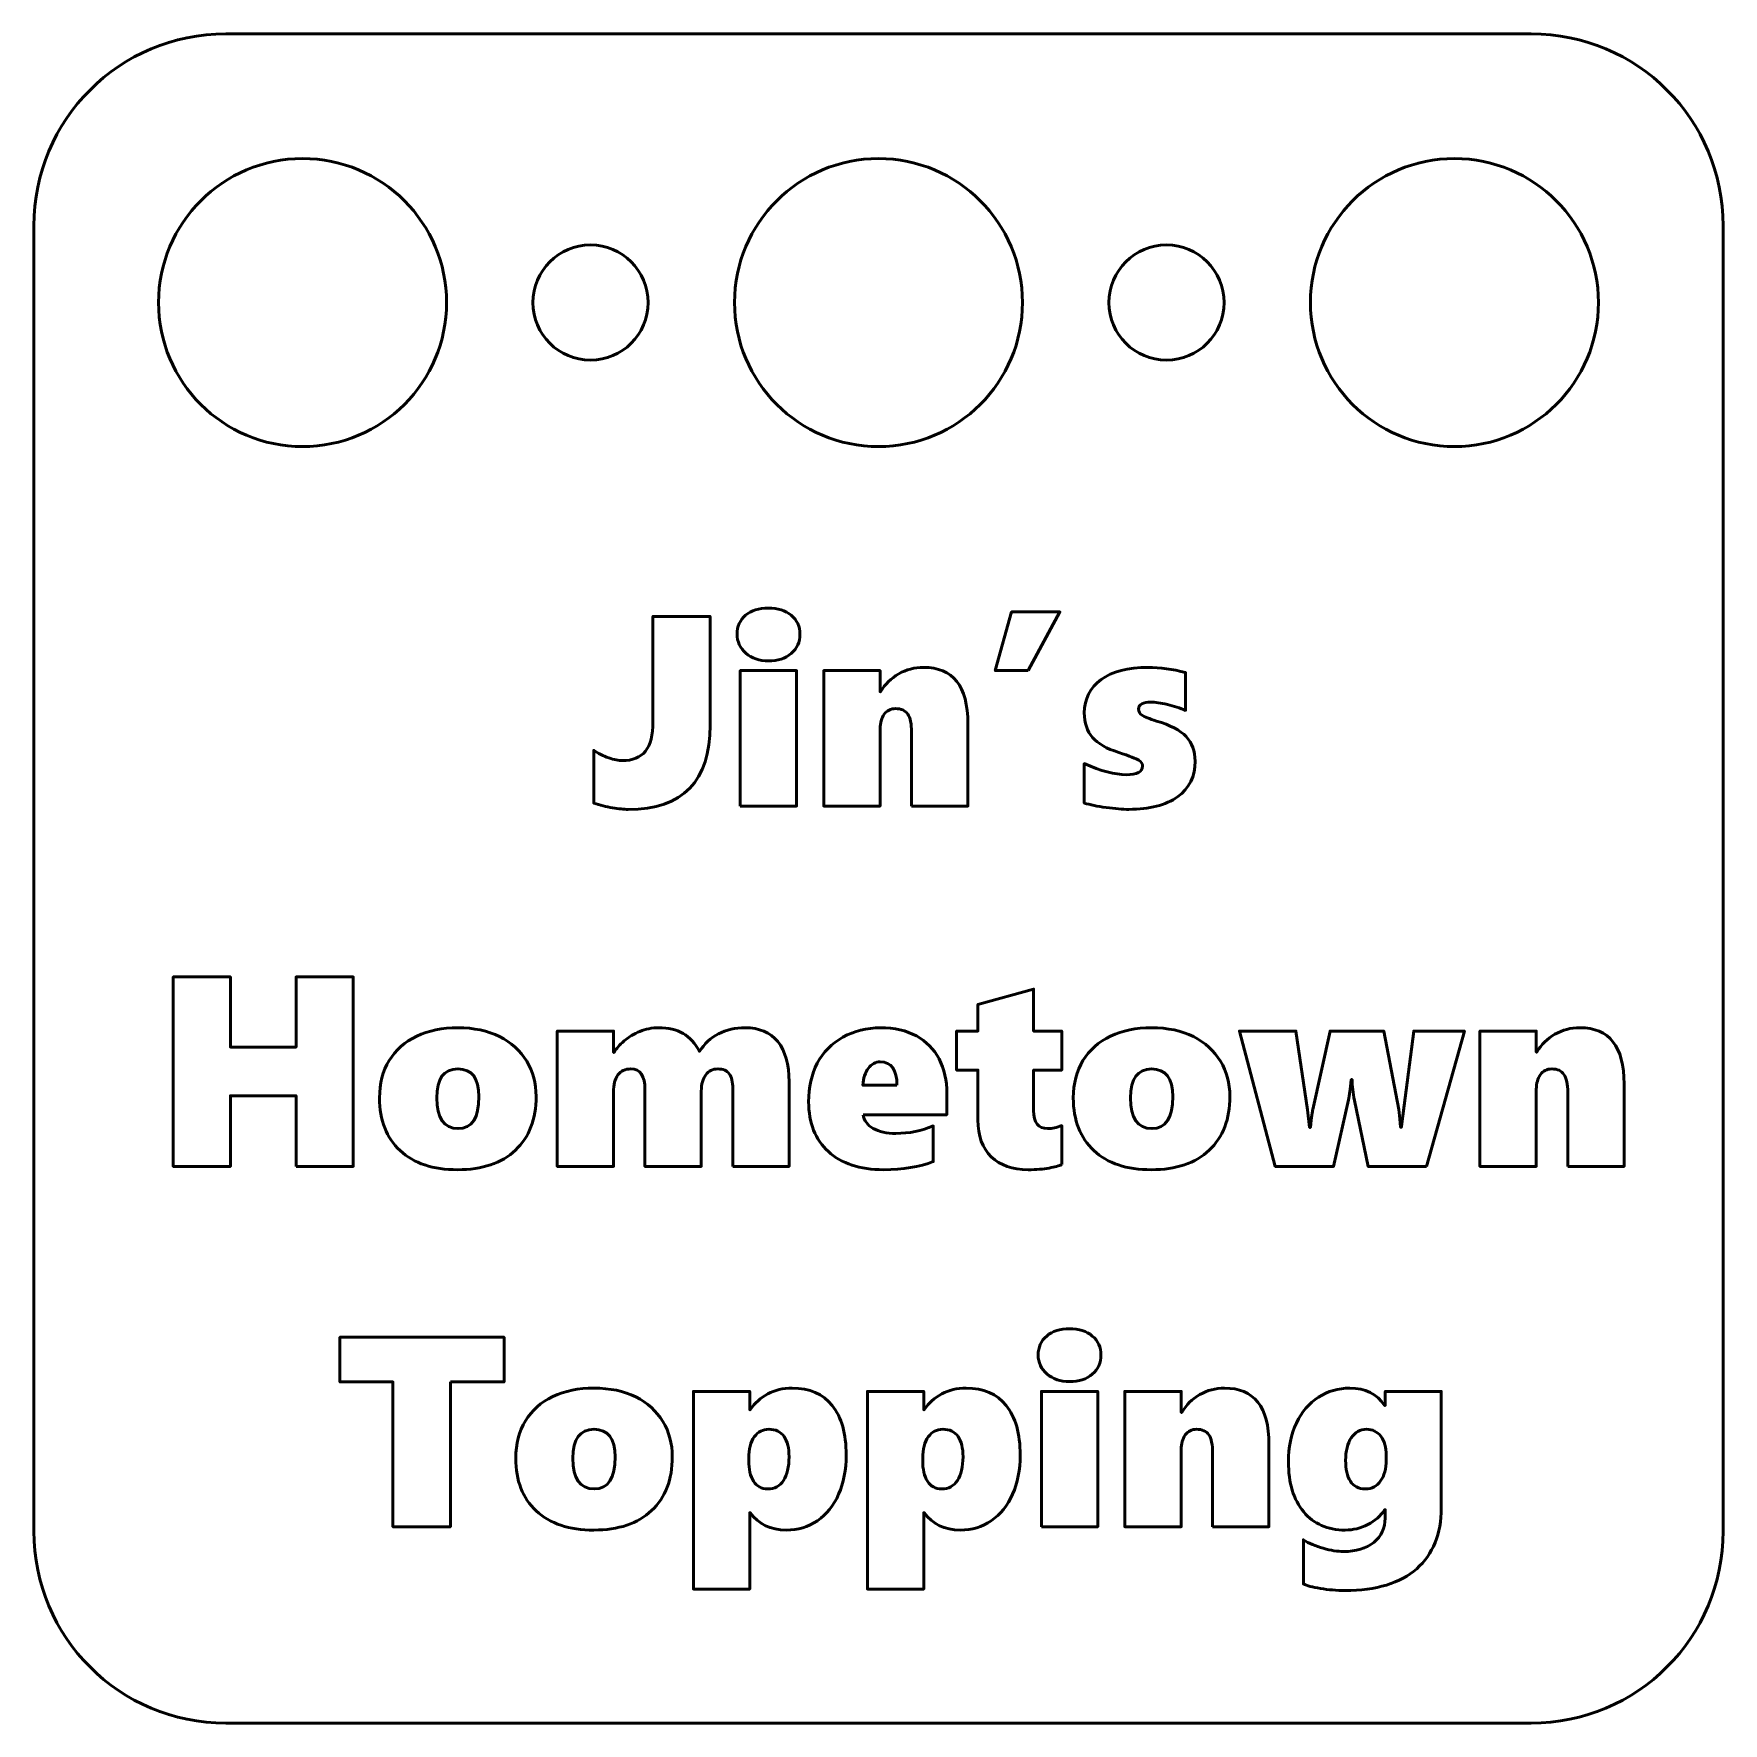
# Model space of a CAD drawing. Header units: centimetres. Extents: x -15.7 to 15.7, y -6.7 to 6.7.
# Drawn here: x 11.3 to 15.7, y -2.2 to 2.2 of the extents above; entities that cross this region are included whole.
import ezdxf

# ---------------------------------------------------------------- set-up
doc = ezdxf.new("R2010")
doc.units = ezdxf.units.CM
doc.header["$MEASUREMENT"] = 0
doc.layers.add('Layer 1', color=7, linetype='Continuous')

msp = doc.modelspace()

# ---------------------------------------------------------------- linework, layer by layer
at = {"layer": 'Layer 1', "lineweight": 53}
for centre, major_axis in [((12.00001, 1.49999), (0, 0.37501)), ((13.50001, 1.49999), (0, 0.37501)), ((15.00001, 1.49999), (0, 0.37501)), ((12.75, 1.5), (0, 0.15)), ((14.25, 1.5), (0, 0.15))]:
    msp.add_ellipse(centre, major_axis=major_axis, ratio=1, dxfattribs=at)
msp.add_open_spline([(11.3, -1.7), (11.3, -1.7), (11.3, 1.7), (11.3, 1.7), (11.3, 1.7), (11.3, 1.97614), (11.52386, 2.2), (11.8, 2.2), (11.8, 2.2), (11.8, 2.2), (15.2, 2.2), (15.2, 2.2), (15.2, 2.2), (15.47614, 2.2), (15.7, 1.97614), (15.7, 1.7), (15.7, 1.7), (15.7, 1.7), (15.7, -1.7), (15.7, -1.7), (15.7, -1.7), (15.7, -1.97614), (15.47614, -2.2), (15.2, -2.2), (15.2, -2.2), (15.2, -2.2), (11.8, -2.2), (11.8, -2.2), (11.8, -2.2), (11.52386, -2.2), (11.3, -1.97614), (11.3, -1.7)], degree=3, knots=[0, 0, 0, 0, 0.1111111, 0.1111111, 0.1111111, 0.1111111, 0.2222222, 0.2222222, 0.2222222, 0.2222222, 0.3333333, 0.3333333, 0.3333333, 0.3333333, 0.4444444, 0.4444444, 0.4444444, 0.4444444, 0.5555556, 0.5555556, 0.5555556, 0.5555556, 0.6666667, 0.6666667, 0.6666667, 0.6666667, 0.7777778, 0.7777778, 0.7777778, 0.7777778, 1, 1, 1, 1], dxfattribs=at)
at = {"layer": 'Layer 1', "color": 5, "lineweight": 53}
for points, knots in [([(13.29534, 0.63632), (13.29534, 0.61562), (13.28781, 0.59892), (13.27276, 0.58599), (13.27276, 0.58599), (13.25771, 0.57317), (13.23795, 0.5667), (13.21338, 0.5667), (13.21338, 0.5667), (13.1895, 0.5667), (13.16987, 0.5734), (13.1547, 0.58669), (13.1547, 0.58669), (13.13941, 0.59998), (13.13177, 0.61656), (13.13177, 0.63632), (13.13177, 0.63632), (13.13177, 0.65654), (13.13917, 0.673), (13.15399, 0.68547), (13.15399, 0.68547), (13.16881, 0.69805), (13.18856, 0.70428), (13.21338, 0.70428), (13.21338, 0.70428), (13.23795, 0.70428), (13.25771, 0.69805), (13.27276, 0.68547), (13.27276, 0.68547), (13.28781, 0.673), (13.29534, 0.65654), (13.29534, 0.63632)], [0, 0, 0, 0, 0.1111111, 0.1111111, 0.1111111, 0.1111111, 0.2222222, 0.2222222, 0.2222222, 0.2222222, 0.3333333, 0.3333333, 0.3333333, 0.3333333, 0.4444444, 0.4444444, 0.4444444, 0.4444444, 0.5555556, 0.5555556, 0.5555556, 0.5555556, 0.6666667, 0.6666667, 0.6666667, 0.6666667, 0.7777778, 0.7777778, 0.7777778, 0.7777778, 1, 1, 1, 1]), ([(13.06156, 0.39936), (13.06156, 0.2532), (12.99054, 0.18005), (12.84837, 0.18005), (12.84837, 0.18005), (12.83696, 0.18005), (12.82308, 0.18146), (12.80709, 0.18417), (12.80709, 0.18417), (12.79098, 0.18699), (12.77475, 0.19111), (12.75817, 0.19652), (12.75817, 0.19652), (12.75817, 0.19652), (12.75817, 0.33387), (12.75817, 0.33387), (12.75817, 0.33387), (12.76993, 0.32587), (12.78298, 0.3194), (12.79733, 0.31446), (12.79733, 0.31446), (12.81168, 0.30952), (12.82355, 0.30705), (12.83296, 0.30705), (12.83296, 0.30705), (12.85965, 0.30705), (12.87965, 0.31529), (12.89282, 0.33163), (12.89282, 0.33163), (12.9061, 0.34809), (12.91269, 0.37349), (12.91269, 0.40795), (12.91269, 0.40795), (12.91269, 0.40795), (12.91269, 0.68241), (12.91269, 0.68241), (12.91269, 0.68241), (12.91269, 0.68241), (13.06156, 0.68241), (13.06156, 0.68241), (13.06156, 0.68241), (13.06156, 0.68241), (13.06156, 0.39936), (13.06156, 0.39936)], [0, 0, 0, 0, 0.0833333, 0.0833333, 0.0833333, 0.0833333, 0.1666667, 0.1666667, 0.1666667, 0.1666667, 0.25, 0.25, 0.25, 0.25, 0.3333333, 0.3333333, 0.3333333, 0.3333333, 0.4166667, 0.4166667, 0.4166667, 0.4166667, 0.5, 0.5, 0.5, 0.5, 0.5833333, 0.5833333, 0.5833333, 0.5833333, 0.6666667, 0.6666667, 0.6666667, 0.6666667, 0.75, 0.75, 0.75, 0.75, 0.8333333, 0.8333333, 0.8333333, 0.8333333, 1, 1, 1, 1]), ([(13.88954, 0.5413), (13.88954, 0.5413), (13.80405, 0.5413), (13.80405, 0.5413), (13.80405, 0.5413), (13.80405, 0.5413), (13.8465, 0.69441), (13.8465, 0.69441), (13.8465, 0.69441), (13.8465, 0.69441), (13.97268, 0.69441), (13.97268, 0.69441), (13.97268, 0.69441), (13.97268, 0.69441), (13.88954, 0.5413), (13.88954, 0.5413)], [0, 0, 0, 0, 0.2, 0.2, 0.2, 0.2, 0.4, 0.4, 0.4, 0.4, 0.6, 0.6, 0.6, 0.6, 1, 1, 1, 1]), ([(13.14, 0.18852), (13.14, 0.18852), (13.14, 0.5413), (13.14, 0.5413), (13.14, 0.5413), (13.14, 0.5413), (13.28675, 0.5413), (13.28675, 0.5413), (13.28675, 0.5413), (13.28675, 0.5413), (13.28675, 0.18852), (13.28675, 0.18852), (13.28675, 0.18852), (13.28675, 0.18852), (13.14, 0.18852), (13.14, 0.18852)], [0, 0, 0, 0, 0.2, 0.2, 0.2, 0.2, 0.4, 0.4, 0.4, 0.4, 0.6, 0.6, 0.6, 0.6, 1, 1, 1, 1]), ([(13.58603, 0.18852), (13.58603, 0.18852), (13.58603, 0.38114), (13.58603, 0.38114), (13.58603, 0.38114), (13.58603, 0.40301), (13.58274, 0.41865), (13.57627, 0.42818), (13.57627, 0.42818), (13.56968, 0.4377), (13.5591, 0.44252), (13.5444, 0.44252), (13.5444, 0.44252), (13.53182, 0.44252), (13.52194, 0.43758), (13.51489, 0.4277), (13.51489, 0.4277), (13.50771, 0.41783), (13.50418, 0.40513), (13.50418, 0.38984), (13.50418, 0.38984), (13.50418, 0.38984), (13.50418, 0.18852), (13.50418, 0.18852), (13.50418, 0.18852), (13.50418, 0.18852), (13.35743, 0.18852), (13.35743, 0.18852), (13.35743, 0.18852), (13.35743, 0.18852), (13.35743, 0.5413), (13.35743, 0.5413), (13.35743, 0.5413), (13.35743, 0.5413), (13.50418, 0.5413), (13.50418, 0.5413), (13.50418, 0.5413), (13.50418, 0.5413), (13.50418, 0.48627), (13.50418, 0.48627), (13.50418, 0.48627), (13.50418, 0.48627), (13.5056, 0.48627), (13.5056, 0.48627), (13.5056, 0.48627), (13.51724, 0.50637), (13.53299, 0.52201), (13.55275, 0.53307), (13.55275, 0.53307), (13.57251, 0.54424), (13.59391, 0.54977), (13.61707, 0.54977), (13.61707, 0.54977), (13.69422, 0.54977), (13.73279, 0.50108), (13.73279, 0.40372), (13.73279, 0.40372), (13.73279, 0.40372), (13.73279, 0.18852), (13.73279, 0.18852), (13.73279, 0.18852), (13.73279, 0.18852), (13.58603, 0.18852), (13.58603, 0.18852)], [0, 0, 0, 0, 0.0588235, 0.0588235, 0.0588235, 0.0588235, 0.1176471, 0.1176471, 0.1176471, 0.1176471, 0.1764706, 0.1764706, 0.1764706, 0.1764706, 0.2352941, 0.2352941, 0.2352941, 0.2352941, 0.2941176, 0.2941176, 0.2941176, 0.2941176, 0.3529412, 0.3529412, 0.3529412, 0.3529412, 0.4117647, 0.4117647, 0.4117647, 0.4117647, 0.4705882, 0.4705882, 0.4705882, 0.4705882, 0.5294118, 0.5294118, 0.5294118, 0.5294118, 0.5882353, 0.5882353, 0.5882353, 0.5882353, 0.6470588, 0.6470588, 0.6470588, 0.6470588, 0.7058824, 0.7058824, 0.7058824, 0.7058824, 0.7647059, 0.7647059, 0.7647059, 0.7647059, 0.8235294, 0.8235294, 0.8235294, 0.8235294, 0.8823529, 0.8823529, 0.8823529, 0.8823529, 1, 1, 1, 1]), ([(14.32464, 0.30576), (14.32464, 0.2659), (14.30947, 0.23485), (14.27901, 0.21298), (14.27901, 0.21298), (14.24855, 0.19099), (14.20622, 0.18005), (14.15177, 0.18005), (14.15177, 0.18005), (14.1359, 0.18005), (14.11638, 0.1817), (14.09309, 0.18487), (14.09309, 0.18487), (14.06969, 0.18805), (14.05076, 0.19193), (14.03606, 0.19652), (14.03606, 0.19652), (14.03606, 0.19652), (14.03606, 0.29929), (14.03606, 0.29929), (14.03606, 0.29929), (14.07945, 0.28001), (14.11567, 0.27036), (14.14472, 0.27036), (14.14472, 0.27036), (14.17341, 0.27036), (14.18776, 0.27777), (14.18776, 0.29271), (14.18776, 0.29271), (14.18776, 0.29894), (14.18446, 0.30411), (14.17776, 0.30811), (14.17776, 0.30811), (14.17118, 0.31211), (14.15365, 0.31881), (14.12555, 0.32822), (14.12555, 0.32822), (14.09427, 0.3381), (14.07157, 0.35127), (14.05735, 0.3675), (14.05735, 0.3675), (14.04312, 0.38384), (14.03606, 0.40513), (14.03606, 0.43123), (14.03606, 0.43123), (14.03606, 0.4678), (14.05064, 0.49661), (14.07969, 0.5179), (14.07969, 0.5179), (14.10873, 0.53918), (14.14954, 0.54977), (14.2021, 0.54977), (14.2021, 0.54977), (14.23291, 0.54977), (14.26549, 0.5453), (14.29994, 0.53636), (14.29994, 0.53636), (14.29994, 0.53636), (14.29994, 0.43758), (14.29994, 0.43758), (14.29994, 0.43758), (14.28548, 0.44382), (14.2696, 0.44899), (14.25232, 0.45322), (14.25232, 0.45322), (14.23515, 0.45734), (14.22068, 0.45946), (14.20892, 0.45946), (14.20892, 0.45946), (14.19928, 0.45946), (14.19152, 0.45781), (14.18576, 0.45463), (14.18576, 0.45463), (14.18, 0.45146), (14.17717, 0.44699), (14.17717, 0.44123), (14.17717, 0.44123), (14.17717, 0.43453), (14.18023, 0.42912), (14.18646, 0.425), (14.18646, 0.425), (14.1927, 0.42088), (14.20504, 0.41595), (14.22374, 0.41018), (14.22374, 0.41018), (14.25972, 0.3996), (14.28559, 0.38608), (14.30123, 0.3695), (14.30123, 0.3695), (14.31687, 0.35303), (14.32464, 0.33175), (14.32464, 0.30576)], [0, 0, 0, 0, 0.0416667, 0.0416667, 0.0416667, 0.0416667, 0.0833333, 0.0833333, 0.0833333, 0.0833333, 0.125, 0.125, 0.125, 0.125, 0.1666667, 0.1666667, 0.1666667, 0.1666667, 0.2083333, 0.2083333, 0.2083333, 0.2083333, 0.25, 0.25, 0.25, 0.25, 0.2916667, 0.2916667, 0.2916667, 0.2916667, 0.3333333, 0.3333333, 0.3333333, 0.3333333, 0.375, 0.375, 0.375, 0.375, 0.4166667, 0.4166667, 0.4166667, 0.4166667, 0.4583333, 0.4583333, 0.4583333, 0.4583333, 0.5, 0.5, 0.5, 0.5, 0.5416667, 0.5416667, 0.5416667, 0.5416667, 0.5833333, 0.5833333, 0.5833333, 0.5833333, 0.625, 0.625, 0.625, 0.625, 0.6666667, 0.6666667, 0.6666667, 0.6666667, 0.7083333, 0.7083333, 0.7083333, 0.7083333, 0.75, 0.75, 0.75, 0.75, 0.7916667, 0.7916667, 0.7916667, 0.7916667, 0.8333333, 0.8333333, 0.8333333, 0.8333333, 0.875, 0.875, 0.875, 0.875, 0.9166667, 0.9166667, 0.9166667, 0.9166667, 1, 1, 1, 1]), ([(11.98305, -0.75), (11.98305, -0.75), (11.98305, -0.56585), (11.98305, -0.56585), (11.98305, -0.56585), (11.98305, -0.56585), (11.81231, -0.56585), (11.81231, -0.56585), (11.81231, -0.56585), (11.81231, -0.56585), (11.81231, -0.75), (11.81231, -0.75), (11.81231, -0.75), (11.81231, -0.75), (11.66343, -0.75), (11.66343, -0.75), (11.66343, -0.75), (11.66343, -0.75), (11.66343, -0.25611), (11.66343, -0.25611), (11.66343, -0.25611), (11.66343, -0.25611), (11.81231, -0.25611), (11.81231, -0.25611), (11.81231, -0.25611), (11.81231, -0.25611), (11.81231, -0.43885), (11.81231, -0.43885), (11.81231, -0.43885), (11.81231, -0.43885), (11.98305, -0.43885), (11.98305, -0.43885), (11.98305, -0.43885), (11.98305, -0.43885), (11.98305, -0.25611), (11.98305, -0.25611), (11.98305, -0.25611), (11.98305, -0.25611), (12.13193, -0.25611), (12.13193, -0.25611), (12.13193, -0.25611), (12.13193, -0.25611), (12.13193, -0.75), (12.13193, -0.75), (12.13193, -0.75), (12.13193, -0.75), (11.98305, -0.75), (11.98305, -0.75)], [0, 0, 0, 0, 0.0769231, 0.0769231, 0.0769231, 0.0769231, 0.1538462, 0.1538462, 0.1538462, 0.1538462, 0.2307692, 0.2307692, 0.2307692, 0.2307692, 0.3076923, 0.3076923, 0.3076923, 0.3076923, 0.3846154, 0.3846154, 0.3846154, 0.3846154, 0.4615385, 0.4615385, 0.4615385, 0.4615385, 0.5384615, 0.5384615, 0.5384615, 0.5384615, 0.6153846, 0.6153846, 0.6153846, 0.6153846, 0.6923077, 0.6923077, 0.6923077, 0.6923077, 0.7692308, 0.7692308, 0.7692308, 0.7692308, 0.8461538, 0.8461538, 0.8461538, 0.8461538, 1, 1, 1, 1]), ([(13.97709, -0.74506), (13.97038, -0.74824), (13.95956, -0.75129), (13.94439, -0.75412), (13.94439, -0.75412), (13.92922, -0.75706), (13.911, -0.75847), (13.8896, -0.75847), (13.8896, -0.75847), (13.84879, -0.75847), (13.81681, -0.74718), (13.79364, -0.72472), (13.79364, -0.72472), (13.77059, -0.70226), (13.75907, -0.67015), (13.75907, -0.62864), (13.75907, -0.62864), (13.75907, -0.62864), (13.75907, -0.49882), (13.75907, -0.49882), (13.75907, -0.49882), (13.75907, -0.49882), (13.70333, -0.49882), (13.70333, -0.49882), (13.70333, -0.49882), (13.70333, -0.49882), (13.70333, -0.39722), (13.70333, -0.39722), (13.70333, -0.39722), (13.70333, -0.39722), (13.75907, -0.39722), (13.75907, -0.39722), (13.75907, -0.39722), (13.75907, -0.39722), (13.75907, -0.32784), (13.75907, -0.32784), (13.75907, -0.32784), (13.75907, -0.32784), (13.90371, -0.28786), (13.90371, -0.28786), (13.90371, -0.28786), (13.90371, -0.28786), (13.90371, -0.39722), (13.90371, -0.39722), (13.90371, -0.39722), (13.90371, -0.39722), (13.97709, -0.39722), (13.97709, -0.39722), (13.97709, -0.39722), (13.97709, -0.39722), (13.97709, -0.49882), (13.97709, -0.49882), (13.97709, -0.49882), (13.97709, -0.49882), (13.90371, -0.49882), (13.90371, -0.49882), (13.90371, -0.49882), (13.90371, -0.49882), (13.90371, -0.60465), (13.90371, -0.60465), (13.90371, -0.60465), (13.90371, -0.6357), (13.91605, -0.65122), (13.94063, -0.65122), (13.94063, -0.65122), (13.95204, -0.65122), (13.96427, -0.64863), (13.97709, -0.64346), (13.97709, -0.64346), (13.97709, -0.64346), (13.97709, -0.74506), (13.97709, -0.74506)], [0, 0, 0, 0, 0.0526316, 0.0526316, 0.0526316, 0.0526316, 0.1052632, 0.1052632, 0.1052632, 0.1052632, 0.1578947, 0.1578947, 0.1578947, 0.1578947, 0.2105263, 0.2105263, 0.2105263, 0.2105263, 0.2631579, 0.2631579, 0.2631579, 0.2631579, 0.3157895, 0.3157895, 0.3157895, 0.3157895, 0.3684211, 0.3684211, 0.3684211, 0.3684211, 0.4210526, 0.4210526, 0.4210526, 0.4210526, 0.4736842, 0.4736842, 0.4736842, 0.4736842, 0.5263158, 0.5263158, 0.5263158, 0.5263158, 0.5789474, 0.5789474, 0.5789474, 0.5789474, 0.6315789, 0.6315789, 0.6315789, 0.6315789, 0.6842105, 0.6842105, 0.6842105, 0.6842105, 0.7368421, 0.7368421, 0.7368421, 0.7368421, 0.7894737, 0.7894737, 0.7894737, 0.7894737, 0.8421053, 0.8421053, 0.8421053, 0.8421053, 0.8947368, 0.8947368, 0.8947368, 0.8947368, 1, 1, 1, 1]), ([(12.6083, -0.56738), (12.6083, -0.62688), (12.59031, -0.67356), (12.55444, -0.70755), (12.55444, -0.70755), (12.51846, -0.74153), (12.46825, -0.75847), (12.40369, -0.75847), (12.40369, -0.75847), (12.3396, -0.75847), (12.28974, -0.74189), (12.25399, -0.70872), (12.25399, -0.70872), (12.21836, -0.67556), (12.20049, -0.62982), (12.20049, -0.57149), (12.20049, -0.57149), (12.20049, -0.5341), (12.20883, -0.50164), (12.22565, -0.47413), (12.22565, -0.47413), (12.24235, -0.44661), (12.26622, -0.42544), (12.29726, -0.41074), (12.29726, -0.41074), (12.32831, -0.39604), (12.36394, -0.38875), (12.40439, -0.38875), (12.40439, -0.38875), (12.44614, -0.38875), (12.48236, -0.3964), (12.51305, -0.4118), (12.51305, -0.4118), (12.54374, -0.42721), (12.56726, -0.44849), (12.58372, -0.47589), (12.58372, -0.47589), (12.60007, -0.50317), (12.6083, -0.53363), (12.6083, -0.56738)], [0, 0, 0, 0, 0.0909091, 0.0909091, 0.0909091, 0.0909091, 0.1818182, 0.1818182, 0.1818182, 0.1818182, 0.2727273, 0.2727273, 0.2727273, 0.2727273, 0.3636364, 0.3636364, 0.3636364, 0.3636364, 0.4545455, 0.4545455, 0.4545455, 0.4545455, 0.5454545, 0.5454545, 0.5454545, 0.5454545, 0.6363636, 0.6363636, 0.6363636, 0.6363636, 0.7272727, 0.7272727, 0.7272727, 0.7272727, 0.8181818, 0.8181818, 0.8181818, 0.8181818, 1, 1, 1, 1]), ([(13.12042, -0.75), (13.12042, -0.75), (13.12042, -0.54668), (13.12042, -0.54668), (13.12042, -0.54668), (13.12042, -0.52963), (13.11736, -0.51693), (13.11137, -0.50858), (13.11137, -0.50858), (13.10525, -0.50023), (13.09537, -0.496), (13.08162, -0.496), (13.08162, -0.496), (13.06809, -0.496), (13.05751, -0.50105), (13.04998, -0.51129), (13.04998, -0.51129), (13.04234, -0.52152), (13.03858, -0.53574), (13.03858, -0.55385), (13.03858, -0.55385), (13.03858, -0.55385), (13.03858, -0.75), (13.03858, -0.75), (13.03858, -0.75), (13.03858, -0.75), (12.89182, -0.75), (12.89182, -0.75), (12.89182, -0.75), (12.89182, -0.75), (12.89182, -0.55009), (12.89182, -0.55009), (12.89182, -0.55009), (12.89182, -0.51399), (12.87959, -0.496), (12.85501, -0.496), (12.85501, -0.496), (12.84008, -0.496), (12.82891, -0.50117), (12.82138, -0.51164), (12.82138, -0.51164), (12.81374, -0.5221), (12.80997, -0.53716), (12.80997, -0.55668), (12.80997, -0.55668), (12.80997, -0.55668), (12.80997, -0.75), (12.80997, -0.75), (12.80997, -0.75), (12.80997, -0.75), (12.66322, -0.75), (12.66322, -0.75), (12.66322, -0.75), (12.66322, -0.75), (12.66322, -0.39722), (12.66322, -0.39722), (12.66322, -0.39722), (12.66322, -0.39722), (12.80997, -0.39722), (12.80997, -0.39722), (12.80997, -0.39722), (12.80997, -0.39722), (12.80997, -0.45296), (12.80997, -0.45296), (12.80997, -0.45296), (12.80997, -0.45296), (12.81139, -0.45296), (12.81139, -0.45296), (12.81139, -0.45296), (12.81691, -0.44308), (12.82561, -0.43309), (12.83773, -0.42297), (12.83773, -0.42297), (12.84972, -0.41274), (12.86336, -0.40451), (12.87853, -0.39816), (12.87853, -0.39816), (12.89358, -0.39193), (12.91005, -0.38875), (12.92769, -0.38875), (12.92769, -0.38875), (12.95273, -0.38875), (12.97378, -0.39369), (12.99095, -0.40357), (12.99095, -0.40357), (13.008, -0.41333), (13.02223, -0.42897), (13.03375, -0.45025), (13.03375, -0.45025), (13.04622, -0.4305), (13.06268, -0.41533), (13.08338, -0.40475), (13.08338, -0.40475), (13.10408, -0.39404), (13.12712, -0.38875), (13.15241, -0.38875), (13.15241, -0.38875), (13.18933, -0.38875), (13.21779, -0.40075), (13.23754, -0.42485), (13.23754, -0.42485), (13.2573, -0.44896), (13.26718, -0.48377), (13.26718, -0.52928), (13.26718, -0.52928), (13.26718, -0.52928), (13.26718, -0.75), (13.26718, -0.75), (13.26718, -0.75), (13.26718, -0.75), (13.12042, -0.75), (13.12042, -0.75)], [0, 0, 0, 0, 0.0344828, 0.0344828, 0.0344828, 0.0344828, 0.0689655, 0.0689655, 0.0689655, 0.0689655, 0.1034483, 0.1034483, 0.1034483, 0.1034483, 0.137931, 0.137931, 0.137931, 0.137931, 0.1724138, 0.1724138, 0.1724138, 0.1724138, 0.2068966, 0.2068966, 0.2068966, 0.2068966, 0.2413793, 0.2413793, 0.2413793, 0.2413793, 0.2758621, 0.2758621, 0.2758621, 0.2758621, 0.3103448, 0.3103448, 0.3103448, 0.3103448, 0.3448276, 0.3448276, 0.3448276, 0.3448276, 0.3793103, 0.3793103, 0.3793103, 0.3793103, 0.4137931, 0.4137931, 0.4137931, 0.4137931, 0.4482759, 0.4482759, 0.4482759, 0.4482759, 0.4827586, 0.4827586, 0.4827586, 0.4827586, 0.5172414, 0.5172414, 0.5172414, 0.5172414, 0.5517241, 0.5517241, 0.5517241, 0.5517241, 0.5862069, 0.5862069, 0.5862069, 0.5862069, 0.6206897, 0.6206897, 0.6206897, 0.6206897, 0.6551724, 0.6551724, 0.6551724, 0.6551724, 0.6896552, 0.6896552, 0.6896552, 0.6896552, 0.7241379, 0.7241379, 0.7241379, 0.7241379, 0.7586207, 0.7586207, 0.7586207, 0.7586207, 0.7931034, 0.7931034, 0.7931034, 0.7931034, 0.8275862, 0.8275862, 0.8275862, 0.8275862, 0.862069, 0.862069, 0.862069, 0.862069, 0.8965517, 0.8965517, 0.8965517, 0.8965517, 0.9310345, 0.9310345, 0.9310345, 0.9310345, 1, 1, 1, 1]), ([(13.45991, -0.61524), (13.4625, -0.63041), (13.4712, -0.64228), (13.48614, -0.65099), (13.48614, -0.65099), (13.50107, -0.65957), (13.52083, -0.66392), (13.5454, -0.66392), (13.5454, -0.66392), (13.57962, -0.66392), (13.61208, -0.65734), (13.64265, -0.64417), (13.64265, -0.64417), (13.64265, -0.64417), (13.64265, -0.73706), (13.64265, -0.73706), (13.64265, -0.73706), (13.60702, -0.75129), (13.56387, -0.75847), (13.51307, -0.75847), (13.51307, -0.75847), (13.45156, -0.75847), (13.4037, -0.74271), (13.36948, -0.71131), (13.36948, -0.71131), (13.33526, -0.67991), (13.3181, -0.63664), (13.3181, -0.58149), (13.3181, -0.58149), (13.3181, -0.54362), (13.32562, -0.51023), (13.34067, -0.4813), (13.34067, -0.4813), (13.35573, -0.45249), (13.37795, -0.42979), (13.40747, -0.41333), (13.40747, -0.41333), (13.43698, -0.39698), (13.46944, -0.38875), (13.50507, -0.38875), (13.50507, -0.38875), (13.54152, -0.38875), (13.5728, -0.39581), (13.59879, -0.41004), (13.59879, -0.41004), (13.62466, -0.42427), (13.64442, -0.44426), (13.65782, -0.47001), (13.65782, -0.47001), (13.67123, -0.49565), (13.67793, -0.52575), (13.67793, -0.5602), (13.67793, -0.5602), (13.67793, -0.5602), (13.67793, -0.61524), (13.67793, -0.61524), (13.67793, -0.61524), (13.67793, -0.61524), (13.45991, -0.61524), (13.45991, -0.61524)], [0, 0, 0, 0, 0.0625, 0.0625, 0.0625, 0.0625, 0.125, 0.125, 0.125, 0.125, 0.1875, 0.1875, 0.1875, 0.1875, 0.25, 0.25, 0.25, 0.25, 0.3125, 0.3125, 0.3125, 0.3125, 0.375, 0.375, 0.375, 0.375, 0.4375, 0.4375, 0.4375, 0.4375, 0.5, 0.5, 0.5, 0.5, 0.5625, 0.5625, 0.5625, 0.5625, 0.625, 0.625, 0.625, 0.625, 0.6875, 0.6875, 0.6875, 0.6875, 0.75, 0.75, 0.75, 0.75, 0.8125, 0.8125, 0.8125, 0.8125, 0.875, 0.875, 0.875, 0.875, 1, 1, 1, 1]), ([(14.41524, -0.56738), (14.41524, -0.62688), (14.39725, -0.67356), (14.36138, -0.70755), (14.36138, -0.70755), (14.3254, -0.74153), (14.27519, -0.75847), (14.21063, -0.75847), (14.21063, -0.75847), (14.14654, -0.75847), (14.09668, -0.74189), (14.06093, -0.70872), (14.06093, -0.70872), (14.0253, -0.67556), (14.00743, -0.62982), (14.00743, -0.57149), (14.00743, -0.57149), (14.00743, -0.5341), (14.01577, -0.50164), (14.03259, -0.47413), (14.03259, -0.47413), (14.04929, -0.44661), (14.07316, -0.42544), (14.1042, -0.41074), (14.1042, -0.41074), (14.13525, -0.39604), (14.17088, -0.38875), (14.21133, -0.38875), (14.21133, -0.38875), (14.25308, -0.38875), (14.2893, -0.3964), (14.31999, -0.4118), (14.31999, -0.4118), (14.35068, -0.42721), (14.3742, -0.44849), (14.39066, -0.47589), (14.39066, -0.47589), (14.40701, -0.50317), (14.41524, -0.53363), (14.41524, -0.56738)], [0, 0, 0, 0, 0.0909091, 0.0909091, 0.0909091, 0.0909091, 0.1818182, 0.1818182, 0.1818182, 0.1818182, 0.2727273, 0.2727273, 0.2727273, 0.2727273, 0.3636364, 0.3636364, 0.3636364, 0.3636364, 0.4545455, 0.4545455, 0.4545455, 0.4545455, 0.5454545, 0.5454545, 0.5454545, 0.5454545, 0.6363636, 0.6363636, 0.6363636, 0.6363636, 0.7272727, 0.7272727, 0.7272727, 0.7272727, 0.8181818, 0.8181818, 0.8181818, 0.8181818, 1, 1, 1, 1]), ([(15.29508, -0.75), (15.29508, -0.75), (15.29508, -0.55738), (15.29508, -0.55738), (15.29508, -0.55738), (15.29508, -0.53551), (15.29179, -0.51987), (15.28532, -0.51034), (15.28532, -0.51034), (15.27873, -0.50082), (15.26815, -0.496), (15.25345, -0.496), (15.25345, -0.496), (15.24087, -0.496), (15.23099, -0.50094), (15.22394, -0.51082), (15.22394, -0.51082), (15.21676, -0.52069), (15.21323, -0.53339), (15.21323, -0.54868), (15.21323, -0.54868), (15.21323, -0.54868), (15.21323, -0.75), (15.21323, -0.75), (15.21323, -0.75), (15.21323, -0.75), (15.06648, -0.75), (15.06648, -0.75), (15.06648, -0.75), (15.06648, -0.75), (15.06648, -0.39722), (15.06648, -0.39722), (15.06648, -0.39722), (15.06648, -0.39722), (15.21323, -0.39722), (15.21323, -0.39722), (15.21323, -0.39722), (15.21323, -0.39722), (15.21323, -0.45225), (15.21323, -0.45225), (15.21323, -0.45225), (15.21323, -0.45225), (15.21465, -0.45225), (15.21465, -0.45225), (15.21465, -0.45225), (15.22629, -0.43215), (15.24204, -0.41651), (15.2618, -0.40545), (15.2618, -0.40545), (15.28156, -0.39428), (15.30296, -0.38875), (15.32612, -0.38875), (15.32612, -0.38875), (15.40327, -0.38875), (15.44184, -0.43744), (15.44184, -0.5348), (15.44184, -0.5348), (15.44184, -0.5348), (15.44184, -0.75), (15.44184, -0.75), (15.44184, -0.75), (15.44184, -0.75), (15.29508, -0.75), (15.29508, -0.75)], [0, 0, 0, 0, 0.0588235, 0.0588235, 0.0588235, 0.0588235, 0.1176471, 0.1176471, 0.1176471, 0.1176471, 0.1764706, 0.1764706, 0.1764706, 0.1764706, 0.2352941, 0.2352941, 0.2352941, 0.2352941, 0.2941176, 0.2941176, 0.2941176, 0.2941176, 0.3529412, 0.3529412, 0.3529412, 0.3529412, 0.4117647, 0.4117647, 0.4117647, 0.4117647, 0.4705882, 0.4705882, 0.4705882, 0.4705882, 0.5294118, 0.5294118, 0.5294118, 0.5294118, 0.5882353, 0.5882353, 0.5882353, 0.5882353, 0.6470588, 0.6470588, 0.6470588, 0.6470588, 0.7058824, 0.7058824, 0.7058824, 0.7058824, 0.7647059, 0.7647059, 0.7647059, 0.7647059, 0.8235294, 0.8235294, 0.8235294, 0.8235294, 0.8823529, 0.8823529, 0.8823529, 0.8823529, 1, 1, 1, 1]), ([(14.9276, -0.75), (14.9276, -0.75), (14.77496, -0.75), (14.77496, -0.75), (14.77496, -0.75), (14.77496, -0.75), (14.73992, -0.57831), (14.73992, -0.57831), (14.73992, -0.57831), (14.73557, -0.55762), (14.73333, -0.53939), (14.73333, -0.52352), (14.73333, -0.52352), (14.73333, -0.52352), (14.73122, -0.52352), (14.73122, -0.52352), (14.73122, -0.52352), (14.72875, -0.54786), (14.72616, -0.5655), (14.72369, -0.5762), (14.72369, -0.5762), (14.72369, -0.5762), (14.68535, -0.75), (14.68535, -0.75), (14.68535, -0.75), (14.68535, -0.75), (14.53319, -0.75), (14.53319, -0.75), (14.53319, -0.75), (14.53319, -0.75), (14.43982, -0.39722), (14.43982, -0.39722), (14.43982, -0.39722), (14.43982, -0.39722), (14.58716, -0.39722), (14.58716, -0.39722), (14.58716, -0.39722), (14.58716, -0.39722), (14.6175, -0.60254), (14.6175, -0.60254), (14.6175, -0.60254), (14.6175, -0.60254), (14.62268, -0.6484), (14.62268, -0.6484), (14.62268, -0.6484), (14.62268, -0.6484), (14.62479, -0.6484), (14.62479, -0.6484), (14.62479, -0.6484), (14.62773, -0.62147), (14.62985, -0.60583), (14.63091, -0.60124), (14.63091, -0.60124), (14.63091, -0.60124), (14.67606, -0.39722), (14.67606, -0.39722), (14.67606, -0.39722), (14.67606, -0.39722), (14.81588, -0.39722), (14.81588, -0.39722), (14.81588, -0.39722), (14.81588, -0.39722), (14.85481, -0.60124), (14.85481, -0.60124), (14.85481, -0.60124), (14.85481, -0.60124), (14.85786, -0.6257), (14.85786, -0.6257), (14.85786, -0.6257), (14.85786, -0.6257), (14.85963, -0.64769), (14.85963, -0.64769), (14.85963, -0.64769), (14.85963, -0.64769), (14.86174, -0.64769), (14.86174, -0.64769), (14.86174, -0.64769), (14.86174, -0.64769), (14.86268, -0.6377), (14.86268, -0.6377), (14.86268, -0.6377), (14.86268, -0.6377), (14.89408, -0.39722), (14.89408, -0.39722), (14.89408, -0.39722), (14.89408, -0.39722), (15.02614, -0.39722), (15.02614, -0.39722), (15.02614, -0.39722), (15.02614, -0.39722), (14.9276, -0.75), (14.9276, -0.75)], [0, 0, 0, 0, 0.0416667, 0.0416667, 0.0416667, 0.0416667, 0.0833333, 0.0833333, 0.0833333, 0.0833333, 0.125, 0.125, 0.125, 0.125, 0.1666667, 0.1666667, 0.1666667, 0.1666667, 0.2083333, 0.2083333, 0.2083333, 0.2083333, 0.25, 0.25, 0.25, 0.25, 0.2916667, 0.2916667, 0.2916667, 0.2916667, 0.3333333, 0.3333333, 0.3333333, 0.3333333, 0.375, 0.375, 0.375, 0.375, 0.4166667, 0.4166667, 0.4166667, 0.4166667, 0.4583333, 0.4583333, 0.4583333, 0.4583333, 0.5, 0.5, 0.5, 0.5, 0.5416667, 0.5416667, 0.5416667, 0.5416667, 0.5833333, 0.5833333, 0.5833333, 0.5833333, 0.625, 0.625, 0.625, 0.625, 0.6666667, 0.6666667, 0.6666667, 0.6666667, 0.7083333, 0.7083333, 0.7083333, 0.7083333, 0.75, 0.75, 0.75, 0.75, 0.7916667, 0.7916667, 0.7916667, 0.7916667, 0.8333333, 0.8333333, 0.8333333, 0.8333333, 0.875, 0.875, 0.875, 0.875, 0.9166667, 0.9166667, 0.9166667, 0.9166667, 1, 1, 1, 1]), ([(13.54811, -0.53833), (13.54811, -0.49788), (13.53353, -0.47765), (13.50436, -0.47765), (13.50436, -0.47765), (13.49213, -0.47765), (13.48202, -0.48318), (13.47367, -0.49423), (13.47367, -0.49423), (13.46544, -0.50541), (13.46062, -0.51999), (13.45921, -0.53833), (13.45921, -0.53833), (13.45921, -0.53833), (13.54811, -0.53833), (13.54811, -0.53833)], [0, 0, 0, 0, 0.2, 0.2, 0.2, 0.2, 0.4, 0.4, 0.4, 0.4, 0.6, 0.6, 0.6, 0.6, 1, 1, 1, 1]), ([(12.45943, -0.56808), (12.45943, -0.51999), (12.44108, -0.496), (12.40439, -0.496), (12.40439, -0.496), (12.3677, -0.496), (12.34936, -0.52116), (12.34936, -0.57149), (12.34936, -0.57149), (12.34936, -0.62465), (12.36794, -0.65122), (12.4051, -0.65122), (12.4051, -0.65122), (12.44132, -0.65122), (12.45943, -0.62347), (12.45943, -0.56808)], [0, 0, 0, 0, 0.2, 0.2, 0.2, 0.2, 0.4, 0.4, 0.4, 0.4, 0.6, 0.6, 0.6, 0.6, 1, 1, 1, 1]), ([(14.26637, -0.56808), (14.26637, -0.51999), (14.24802, -0.496), (14.21133, -0.496), (14.21133, -0.496), (14.17464, -0.496), (14.1563, -0.52116), (14.1563, -0.57149), (14.1563, -0.57149), (14.1563, -0.62465), (14.17488, -0.65122), (14.21204, -0.65122), (14.21204, -0.65122), (14.24826, -0.65122), (14.26637, -0.62347), (14.26637, -0.56808)], [0, 0, 0, 0, 0.2, 0.2, 0.2, 0.2, 0.4, 0.4, 0.4, 0.4, 0.6, 0.6, 0.6, 0.6, 1, 1, 1, 1]), ([(14.07946, -1.24072), (14.07946, -1.26142), (14.07193, -1.27812), (14.05688, -1.29105), (14.05688, -1.29105), (14.04183, -1.30387), (14.02207, -1.31034), (13.9975, -1.31034), (13.9975, -1.31034), (13.97362, -1.31034), (13.95399, -1.30364), (13.93882, -1.29035), (13.93882, -1.29035), (13.92353, -1.27706), (13.91589, -1.26048), (13.91589, -1.24072), (13.91589, -1.24072), (13.91589, -1.2205), (13.92329, -1.20404), (13.93811, -1.19157), (13.93811, -1.19157), (13.95293, -1.17899), (13.97268, -1.17276), (13.9975, -1.17276), (13.9975, -1.17276), (14.02207, -1.17276), (14.04183, -1.17899), (14.05688, -1.19157), (14.05688, -1.19157), (14.07193, -1.20404), (14.07946, -1.2205), (14.07946, -1.24072)], [0, 0, 0, 0, 0.1111111, 0.1111111, 0.1111111, 0.1111111, 0.2222222, 0.2222222, 0.2222222, 0.2222222, 0.3333333, 0.3333333, 0.3333333, 0.3333333, 0.4444444, 0.4444444, 0.4444444, 0.4444444, 0.5555556, 0.5555556, 0.5555556, 0.5555556, 0.6666667, 0.6666667, 0.6666667, 0.6666667, 0.7777778, 0.7777778, 0.7777778, 0.7777778, 1, 1, 1, 1]), ([(12.38505, -1.31105), (12.38505, -1.31105), (12.38505, -1.68852), (12.38505, -1.68852), (12.38505, -1.68852), (12.38505, -1.68852), (12.23547, -1.68852), (12.23547, -1.68852), (12.23547, -1.68852), (12.23547, -1.68852), (12.23547, -1.31105), (12.23547, -1.31105), (12.23547, -1.31105), (12.23547, -1.31105), (12.09718, -1.31105), (12.09718, -1.31105), (12.09718, -1.31105), (12.09718, -1.31105), (12.09718, -1.19463), (12.09718, -1.19463), (12.09718, -1.19463), (12.09718, -1.19463), (12.52475, -1.19463), (12.52475, -1.19463), (12.52475, -1.19463), (12.52475, -1.19463), (12.52475, -1.31105), (12.52475, -1.31105), (12.52475, -1.31105), (12.52475, -1.31105), (12.38505, -1.31105), (12.38505, -1.31105)], [0, 0, 0, 0, 0.1111111, 0.1111111, 0.1111111, 0.1111111, 0.2222222, 0.2222222, 0.2222222, 0.2222222, 0.3333333, 0.3333333, 0.3333333, 0.3333333, 0.4444444, 0.4444444, 0.4444444, 0.4444444, 0.5555556, 0.5555556, 0.5555556, 0.5555556, 0.6666667, 0.6666667, 0.6666667, 0.6666667, 0.7777778, 0.7777778, 0.7777778, 0.7777778, 1, 1, 1, 1]), ([(12.96302, -1.5059), (12.96302, -1.5654), (12.94503, -1.61208), (12.90916, -1.64607), (12.90916, -1.64607), (12.87318, -1.68005), (12.82297, -1.69699), (12.75841, -1.69699), (12.75841, -1.69699), (12.69432, -1.69699), (12.64446, -1.68041), (12.60871, -1.64724), (12.60871, -1.64724), (12.57308, -1.61408), (12.55521, -1.56834), (12.55521, -1.51001), (12.55521, -1.51001), (12.55521, -1.47262), (12.56355, -1.44016), (12.58037, -1.41265), (12.58037, -1.41265), (12.59707, -1.38513), (12.62094, -1.36396), (12.65198, -1.34926), (12.65198, -1.34926), (12.68303, -1.33456), (12.71866, -1.32727), (12.75911, -1.32727), (12.75911, -1.32727), (12.80086, -1.32727), (12.83708, -1.33492), (12.86777, -1.35032), (12.86777, -1.35032), (12.89846, -1.36573), (12.92198, -1.38701), (12.93844, -1.41441), (12.93844, -1.41441), (12.95479, -1.44169), (12.96302, -1.47215), (12.96302, -1.5059)], [0, 0, 0, 0, 0.0909091, 0.0909091, 0.0909091, 0.0909091, 0.1818182, 0.1818182, 0.1818182, 0.1818182, 0.2727273, 0.2727273, 0.2727273, 0.2727273, 0.3636364, 0.3636364, 0.3636364, 0.3636364, 0.4545455, 0.4545455, 0.4545455, 0.4545455, 0.5454545, 0.5454545, 0.5454545, 0.5454545, 0.6363636, 0.6363636, 0.6363636, 0.6363636, 0.7272727, 0.7272727, 0.7272727, 0.7272727, 0.8181818, 0.8181818, 0.8181818, 0.8181818, 1, 1, 1, 1]), ([(13.41587, -1.50143), (13.41587, -1.54), (13.40929, -1.5741), (13.39624, -1.60374), (13.39624, -1.60374), (13.38318, -1.63325), (13.3646, -1.6563), (13.34073, -1.67253), (13.34073, -1.67253), (13.31686, -1.68887), (13.29005, -1.69699), (13.26018, -1.69699), (13.26018, -1.69699), (13.21879, -1.69699), (13.18739, -1.68193), (13.16611, -1.65183), (13.16611, -1.65183), (13.16611, -1.65183), (13.16469, -1.65183), (13.16469, -1.65183), (13.16469, -1.65183), (13.16469, -1.65183), (13.16469, -1.8508), (13.16469, -1.8508), (13.16469, -1.8508), (13.16469, -1.8508), (13.01794, -1.8508), (13.01794, -1.8508), (13.01794, -1.8508), (13.01794, -1.8508), (13.01794, -1.33574), (13.01794, -1.33574), (13.01794, -1.33574), (13.01794, -1.33574), (13.16469, -1.33574), (13.16469, -1.33574), (13.16469, -1.33574), (13.16469, -1.33574), (13.16469, -1.38372), (13.16469, -1.38372), (13.16469, -1.38372), (13.16469, -1.38372), (13.16611, -1.38372), (13.16611, -1.38372), (13.16611, -1.38372), (13.17775, -1.36608), (13.19292, -1.3522), (13.2115, -1.34221), (13.2115, -1.34221), (13.23019, -1.33221), (13.25124, -1.32727), (13.275, -1.32727), (13.275, -1.32727), (13.32039, -1.32727), (13.35531, -1.34244), (13.37954, -1.37266), (13.37954, -1.37266), (13.40376, -1.403), (13.41587, -1.44592), (13.41587, -1.50143)], [0, 0, 0, 0, 0.0625, 0.0625, 0.0625, 0.0625, 0.125, 0.125, 0.125, 0.125, 0.1875, 0.1875, 0.1875, 0.1875, 0.25, 0.25, 0.25, 0.25, 0.3125, 0.3125, 0.3125, 0.3125, 0.375, 0.375, 0.375, 0.375, 0.4375, 0.4375, 0.4375, 0.4375, 0.5, 0.5, 0.5, 0.5, 0.5625, 0.5625, 0.5625, 0.5625, 0.625, 0.625, 0.625, 0.625, 0.6875, 0.6875, 0.6875, 0.6875, 0.75, 0.75, 0.75, 0.75, 0.8125, 0.8125, 0.8125, 0.8125, 0.875, 0.875, 0.875, 0.875, 1, 1, 1, 1]), ([(13.86896, -1.50143), (13.86896, -1.54), (13.86238, -1.5741), (13.84933, -1.60374), (13.84933, -1.60374), (13.83627, -1.63325), (13.81769, -1.6563), (13.79382, -1.67253), (13.79382, -1.67253), (13.76995, -1.68887), (13.74314, -1.69699), (13.71327, -1.69699), (13.71327, -1.69699), (13.67188, -1.69699), (13.64048, -1.68193), (13.6192, -1.65183), (13.6192, -1.65183), (13.6192, -1.65183), (13.61778, -1.65183), (13.61778, -1.65183), (13.61778, -1.65183), (13.61778, -1.65183), (13.61778, -1.8508), (13.61778, -1.8508), (13.61778, -1.8508), (13.61778, -1.8508), (13.47103, -1.8508), (13.47103, -1.8508), (13.47103, -1.8508), (13.47103, -1.8508), (13.47103, -1.33574), (13.47103, -1.33574), (13.47103, -1.33574), (13.47103, -1.33574), (13.61778, -1.33574), (13.61778, -1.33574), (13.61778, -1.33574), (13.61778, -1.33574), (13.61778, -1.38372), (13.61778, -1.38372), (13.61778, -1.38372), (13.61778, -1.38372), (13.6192, -1.38372), (13.6192, -1.38372), (13.6192, -1.38372), (13.63084, -1.36608), (13.64601, -1.3522), (13.66459, -1.34221), (13.66459, -1.34221), (13.68328, -1.33221), (13.70433, -1.32727), (13.72809, -1.32727), (13.72809, -1.32727), (13.77348, -1.32727), (13.8084, -1.34244), (13.83263, -1.37266), (13.83263, -1.37266), (13.85685, -1.403), (13.86896, -1.44592), (13.86896, -1.50143)], [0, 0, 0, 0, 0.0625, 0.0625, 0.0625, 0.0625, 0.125, 0.125, 0.125, 0.125, 0.1875, 0.1875, 0.1875, 0.1875, 0.25, 0.25, 0.25, 0.25, 0.3125, 0.3125, 0.3125, 0.3125, 0.375, 0.375, 0.375, 0.375, 0.4375, 0.4375, 0.4375, 0.4375, 0.5, 0.5, 0.5, 0.5, 0.5625, 0.5625, 0.5625, 0.5625, 0.625, 0.625, 0.625, 0.625, 0.6875, 0.6875, 0.6875, 0.6875, 0.75, 0.75, 0.75, 0.75, 0.8125, 0.8125, 0.8125, 0.8125, 0.875, 0.875, 0.875, 0.875, 1, 1, 1, 1]), ([(13.92412, -1.68852), (13.92412, -1.68852), (13.92412, -1.33574), (13.92412, -1.33574), (13.92412, -1.33574), (13.92412, -1.33574), (14.07087, -1.33574), (14.07087, -1.33574), (14.07087, -1.33574), (14.07087, -1.33574), (14.07087, -1.68852), (14.07087, -1.68852), (14.07087, -1.68852), (14.07087, -1.68852), (13.92412, -1.68852), (13.92412, -1.68852)], [0, 0, 0, 0, 0.2, 0.2, 0.2, 0.2, 0.4, 0.4, 0.4, 0.4, 0.6, 0.6, 0.6, 0.6, 1, 1, 1, 1]), ([(14.37015, -1.68852), (14.37015, -1.68852), (14.37015, -1.4959), (14.37015, -1.4959), (14.37015, -1.4959), (14.37015, -1.47403), (14.36686, -1.45839), (14.36039, -1.44886), (14.36039, -1.44886), (14.3538, -1.43934), (14.34322, -1.43452), (14.32852, -1.43452), (14.32852, -1.43452), (14.31594, -1.43452), (14.30606, -1.43946), (14.29901, -1.44934), (14.29901, -1.44934), (14.29183, -1.45921), (14.2883, -1.47191), (14.2883, -1.4872), (14.2883, -1.4872), (14.2883, -1.4872), (14.2883, -1.68852), (14.2883, -1.68852), (14.2883, -1.68852), (14.2883, -1.68852), (14.14155, -1.68852), (14.14155, -1.68852), (14.14155, -1.68852), (14.14155, -1.68852), (14.14155, -1.33574), (14.14155, -1.33574), (14.14155, -1.33574), (14.14155, -1.33574), (14.2883, -1.33574), (14.2883, -1.33574), (14.2883, -1.33574), (14.2883, -1.33574), (14.2883, -1.39077), (14.2883, -1.39077), (14.2883, -1.39077), (14.2883, -1.39077), (14.28972, -1.39077), (14.28972, -1.39077), (14.28972, -1.39077), (14.30136, -1.37067), (14.31711, -1.35503), (14.33687, -1.34397), (14.33687, -1.34397), (14.35663, -1.3328), (14.37803, -1.32727), (14.40119, -1.32727), (14.40119, -1.32727), (14.47834, -1.32727), (14.51691, -1.37596), (14.51691, -1.47332), (14.51691, -1.47332), (14.51691, -1.47332), (14.51691, -1.68852), (14.51691, -1.68852), (14.51691, -1.68852), (14.51691, -1.68852), (14.37015, -1.68852), (14.37015, -1.68852)], [0, 0, 0, 0, 0.0588235, 0.0588235, 0.0588235, 0.0588235, 0.1176471, 0.1176471, 0.1176471, 0.1176471, 0.1764706, 0.1764706, 0.1764706, 0.1764706, 0.2352941, 0.2352941, 0.2352941, 0.2352941, 0.2941176, 0.2941176, 0.2941176, 0.2941176, 0.3529412, 0.3529412, 0.3529412, 0.3529412, 0.4117647, 0.4117647, 0.4117647, 0.4117647, 0.4705882, 0.4705882, 0.4705882, 0.4705882, 0.5294118, 0.5294118, 0.5294118, 0.5294118, 0.5882353, 0.5882353, 0.5882353, 0.5882353, 0.6470588, 0.6470588, 0.6470588, 0.6470588, 0.7058824, 0.7058824, 0.7058824, 0.7058824, 0.7647059, 0.7647059, 0.7647059, 0.7647059, 0.8235294, 0.8235294, 0.8235294, 0.8235294, 0.8823529, 0.8823529, 0.8823529, 0.8823529, 1, 1, 1, 1]), ([(14.96564, -1.63925), (14.96564, -1.7071), (14.94436, -1.7599), (14.90167, -1.79765), (14.90167, -1.79765), (14.8591, -1.83539), (14.7969, -1.85433), (14.71505, -1.85433), (14.71505, -1.85433), (14.69306, -1.85433), (14.67166, -1.85256), (14.65096, -1.84915), (14.65096, -1.84915), (14.63027, -1.84574), (14.61545, -1.84186), (14.60651, -1.83739), (14.60651, -1.83739), (14.60651, -1.83739), (14.60651, -1.72239), (14.60651, -1.72239), (14.60651, -1.72239), (14.62121, -1.73156), (14.6385, -1.73897), (14.65825, -1.74449), (14.65825, -1.74449), (14.67801, -1.75002), (14.69553, -1.75273), (14.71093, -1.75273), (14.71093, -1.75273), (14.74386, -1.75273), (14.7702, -1.74485), (14.78996, -1.72897), (14.78996, -1.72897), (14.80971, -1.7131), (14.81959, -1.69205), (14.81959, -1.66582), (14.81959, -1.66582), (14.81959, -1.66582), (14.81959, -1.64407), (14.81959, -1.64407), (14.81959, -1.64407), (14.81959, -1.64407), (14.81818, -1.64407), (14.81818, -1.64407), (14.81818, -1.64407), (14.8076, -1.66006), (14.79313, -1.67288), (14.77467, -1.68252), (14.77467, -1.68252), (14.75609, -1.69217), (14.73633, -1.69699), (14.71517, -1.69699), (14.71517, -1.69699), (14.66966, -1.69699), (14.63379, -1.68123), (14.60733, -1.6496), (14.60733, -1.6496), (14.58088, -1.61808), (14.56771, -1.57457), (14.56771, -1.51907), (14.56771, -1.51907), (14.56771, -1.48097), (14.57464, -1.44734), (14.5884, -1.41817), (14.5884, -1.41817), (14.60216, -1.38901), (14.62133, -1.36655), (14.64591, -1.35091), (14.64591, -1.35091), (14.67048, -1.33515), (14.69765, -1.32727), (14.72728, -1.32727), (14.72728, -1.32727), (14.76785, -1.32727), (14.79819, -1.34233), (14.81818, -1.37243), (14.81818, -1.37243), (14.81818, -1.37243), (14.81959, -1.37243), (14.81959, -1.37243), (14.81959, -1.37243), (14.81959, -1.37243), (14.81959, -1.33574), (14.81959, -1.33574), (14.81959, -1.33574), (14.81959, -1.33574), (14.96564, -1.33574), (14.96564, -1.33574), (14.96564, -1.33574), (14.96564, -1.33574), (14.96564, -1.63925), (14.96564, -1.63925)], [0, 0, 0, 0, 0.0416667, 0.0416667, 0.0416667, 0.0416667, 0.0833333, 0.0833333, 0.0833333, 0.0833333, 0.125, 0.125, 0.125, 0.125, 0.1666667, 0.1666667, 0.1666667, 0.1666667, 0.2083333, 0.2083333, 0.2083333, 0.2083333, 0.25, 0.25, 0.25, 0.25, 0.2916667, 0.2916667, 0.2916667, 0.2916667, 0.3333333, 0.3333333, 0.3333333, 0.3333333, 0.375, 0.375, 0.375, 0.375, 0.4166667, 0.4166667, 0.4166667, 0.4166667, 0.4583333, 0.4583333, 0.4583333, 0.4583333, 0.5, 0.5, 0.5, 0.5, 0.5416667, 0.5416667, 0.5416667, 0.5416667, 0.5833333, 0.5833333, 0.5833333, 0.5833333, 0.625, 0.625, 0.625, 0.625, 0.6666667, 0.6666667, 0.6666667, 0.6666667, 0.7083333, 0.7083333, 0.7083333, 0.7083333, 0.75, 0.75, 0.75, 0.75, 0.7916667, 0.7916667, 0.7916667, 0.7916667, 0.8333333, 0.8333333, 0.8333333, 0.8333333, 0.875, 0.875, 0.875, 0.875, 0.9166667, 0.9166667, 0.9166667, 0.9166667, 1, 1, 1, 1]), ([(12.81415, -1.5066), (12.81415, -1.45851), (12.7958, -1.43452), (12.75911, -1.43452), (12.75911, -1.43452), (12.72242, -1.43452), (12.70408, -1.45968), (12.70408, -1.51001), (12.70408, -1.51001), (12.70408, -1.56317), (12.72266, -1.58974), (12.75982, -1.58974), (12.75982, -1.58974), (12.79604, -1.58974), (12.81415, -1.56199), (12.81415, -1.5066)], [0, 0, 0, 0, 0.2, 0.2, 0.2, 0.2, 0.4, 0.4, 0.4, 0.4, 0.6, 0.6, 0.6, 0.6, 1, 1, 1, 1]), ([(13.267, -1.5059), (13.267, -1.48367), (13.26265, -1.46615), (13.25407, -1.45345), (13.25407, -1.45345), (13.24548, -1.44087), (13.23219, -1.43452), (13.21432, -1.43452), (13.21432, -1.43452), (13.19868, -1.43452), (13.1861, -1.44122), (13.17645, -1.45451), (13.17645, -1.45451), (13.16681, -1.46791), (13.16199, -1.48614), (13.16199, -1.50943), (13.16199, -1.50943), (13.16199, -1.50943), (13.16199, -1.51625), (13.16199, -1.51625), (13.16199, -1.51625), (13.16199, -1.53859), (13.16611, -1.55635), (13.17434, -1.56975), (13.17434, -1.56975), (13.18257, -1.58304), (13.19503, -1.58974), (13.2115, -1.58974), (13.2115, -1.58974), (13.22925, -1.58974), (13.24289, -1.58245), (13.25254, -1.56787), (13.25254, -1.56787), (13.26218, -1.55329), (13.267, -1.53259), (13.267, -1.5059)], [0, 0, 0, 0, 0.1, 0.1, 0.1, 0.1, 0.2, 0.2, 0.2, 0.2, 0.3, 0.3, 0.3, 0.3, 0.4, 0.4, 0.4, 0.4, 0.5, 0.5, 0.5, 0.5, 0.6, 0.6, 0.6, 0.6, 0.7, 0.7, 0.7, 0.7, 0.8, 0.8, 0.8, 0.8, 1, 1, 1, 1]), ([(13.72009, -1.5059), (13.72009, -1.48367), (13.71574, -1.46615), (13.70716, -1.45345), (13.70716, -1.45345), (13.69857, -1.44087), (13.68528, -1.43452), (13.66741, -1.43452), (13.66741, -1.43452), (13.65177, -1.43452), (13.63919, -1.44122), (13.62954, -1.45451), (13.62954, -1.45451), (13.6199, -1.46791), (13.61508, -1.48614), (13.61508, -1.50943), (13.61508, -1.50943), (13.61508, -1.50943), (13.61508, -1.51625), (13.61508, -1.51625), (13.61508, -1.51625), (13.61508, -1.53859), (13.6192, -1.55635), (13.62743, -1.56975), (13.62743, -1.56975), (13.63566, -1.58304), (13.64812, -1.58974), (13.66459, -1.58974), (13.66459, -1.58974), (13.68234, -1.58974), (13.69598, -1.58245), (13.70563, -1.56787), (13.70563, -1.56787), (13.71527, -1.55329), (13.72009, -1.53259), (13.72009, -1.5059)], [0, 0, 0, 0, 0.1, 0.1, 0.1, 0.1, 0.2, 0.2, 0.2, 0.2, 0.3, 0.3, 0.3, 0.3, 0.4, 0.4, 0.4, 0.4, 0.5, 0.5, 0.5, 0.5, 0.6, 0.6, 0.6, 0.6, 0.7, 0.7, 0.7, 0.7, 0.8, 0.8, 0.8, 0.8, 1, 1, 1, 1]), ([(14.82206, -1.50213), (14.82206, -1.48144), (14.81736, -1.46498), (14.80807, -1.45275), (14.80807, -1.45275), (14.79878, -1.44063), (14.78643, -1.43452), (14.77102, -1.43452), (14.77102, -1.43452), (14.75444, -1.43452), (14.74127, -1.44193), (14.7314, -1.45663), (14.7314, -1.45663), (14.72152, -1.47133), (14.71658, -1.49096), (14.71658, -1.51554), (14.71658, -1.51554), (14.71658, -1.53835), (14.72069, -1.55635), (14.72893, -1.56975), (14.72893, -1.56975), (14.73728, -1.58304), (14.75033, -1.58974), (14.76832, -1.58974), (14.76832, -1.58974), (14.78502, -1.58974), (14.79819, -1.58292), (14.80771, -1.56916), (14.80771, -1.56916), (14.81724, -1.55552), (14.82206, -1.53718), (14.82206, -1.51425), (14.82206, -1.51425), (14.82206, -1.51425), (14.82206, -1.50213), (14.82206, -1.50213)], [0, 0, 0, 0, 0.1, 0.1, 0.1, 0.1, 0.2, 0.2, 0.2, 0.2, 0.3, 0.3, 0.3, 0.3, 0.4, 0.4, 0.4, 0.4, 0.5, 0.5, 0.5, 0.5, 0.6, 0.6, 0.6, 0.6, 0.7, 0.7, 0.7, 0.7, 0.8, 0.8, 0.8, 0.8, 1, 1, 1, 1])]:
    msp.add_open_spline(points, degree=3, knots=knots, dxfattribs=at)

doc.saveas('drawing.dxf')
